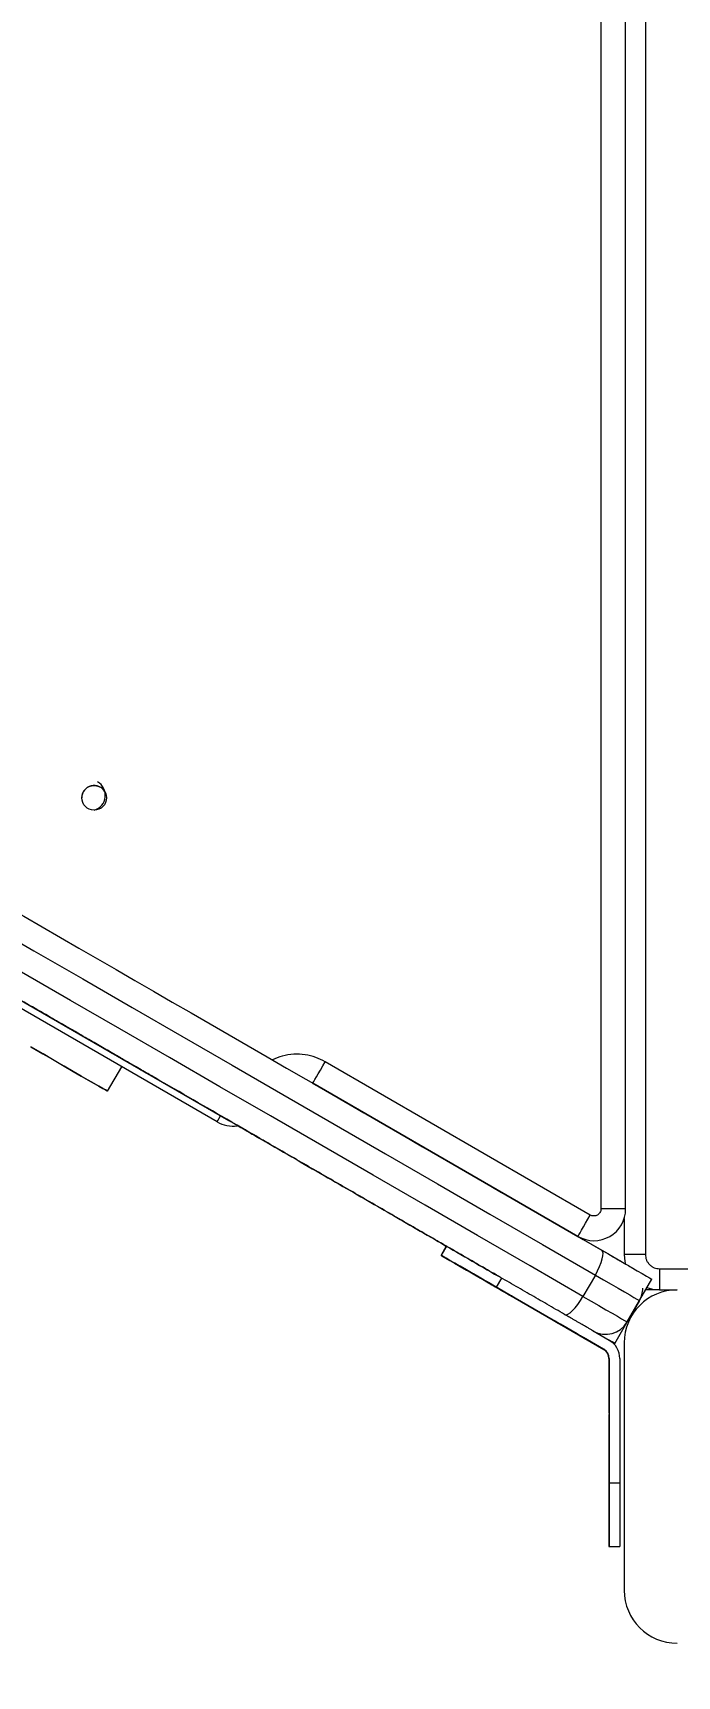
# Model space of a CAD drawing. Header units: millimetres. Extents: x -8083 to 6576, y -6691 to 5601.
# Drawn here: x -1300.4 to -1117.9, y -1719.2 to -1254.2 of the extents above; entities that cross this region are included whole.
import ezdxf

# ---------------------------------------------------------------- set-up
doc = ezdxf.new("R2010")
doc.units = ezdxf.units.MM
for name, color, linetype in [('DIKOM_ОБЪЕКТ', 7, 'Continuous'), ('DIKOM_РАЗМЕР_ЗОНА', 7, 'Continuous'), ('DIKOM_РАЗМЕР_ОБЪЕКТА', 7, 'Continuous')]:
    doc.layers.add(name, color=color, linetype=linetype)
doc.styles.add('style1', font='arial.ttf', dxfattribs={"width": 0.8})
doc.dimstyles.new('1-50', dxfattribs={"dimtxt": 300, "dimasz": 200, "dimexe": 100, "dimexo": 0, "dimgap": 100, "dimtad": 1, "dimtxsty": 'style1', "dimcen": 200, "dimclrd": 7, "dimclre": 7, "dimclrt": 7, "dimadec": 1, "dimazin": 2, "dimtfac": 1, "dimtmove": 0, "dimatfit": 2, "dimfxl": 0, "dimlwd": 25, "dimlwe": 18, "dimarcsym": 0})

# ---------------------------------------------------------------- blocks, each defined once
blk = doc.blocks.new('*D9')
at = {"layer": 'Defpoints', "color": 0, "transparency": 16777216}
for p in [(-396.43, 3600.54), (-7041.64, -3045.53), (-3854.35, -3045.53)]:
    blk.add_point(p, dxfattribs=at)
at = {"layer": 'DIKOM_РАЗМЕР_ОБЪЕКТА', "color": 7, "lineweight": 18, "transparency": 16777216}
for p, q in [((-396.43, 3600.54), (-7141.64, 3600.54)), ((-3854.35, -3045.53), (-7141.64, -3045.53))]:
    blk.add_line(p, q, dxfattribs=at)
at = {"layer": 'DIKOM_РАЗМЕР_ОБЪЕКТА', "color": 7, "lineweight": 25, "transparency": 16777216}
blk.add_line((-7041.64, 3400.54), (-7041.64, -2845.53), dxfattribs=at)
at = {"layer": 'DIKOM_РАЗМЕР_ОБЪЕКТА', "color": 7, "transparency": 16777216}
for points in [[(-7074.97, 3400.54), (-7008.3, 3400.54), (-7041.64, 3600.54)], [(-7074.97, -2845.53), (-7008.3, -2845.53), (-7041.64, -3045.53)]]:
    blk.add_solid(points, dxfattribs=at)
at = {"layer": 'DIKOM_РАЗМЕР_ОБЪЕКТА', "color": 7, "transparency": 16777216, "insert": (-7294.81, 463.59), "char_height": 300, "attachment_point": 5, "rotation": 90, "style": 'style1'}
blk.add_mtext('6650', dxfattribs=at)
blk = doc.blocks.new('*D10')
at = {"layer": 'Defpoints', "color": 0, "transparency": 16777216}
for p in [(-4711.62, -59.88), (5076.72, -1609.88), (5076.72, -5900.19)]:
    blk.add_point(p, dxfattribs=at)
at = {"layer": 'DIKOM_РАЗМЕР_ОБЪЕКТА', "color": 7, "lineweight": 18, "transparency": 16777216}
for p, q in [((-4711.62, -59.88), (-4711.62, -6000.19)), ((5076.72, -1609.88), (5076.72, -6000.19))]:
    blk.add_line(p, q, dxfattribs=at)
at = {"layer": 'DIKOM_РАЗМЕР_ОБЪЕКТА', "color": 7, "lineweight": 25, "transparency": 16777216}
blk.add_line((-4511.62, -5900.19), (4876.72, -5900.19), dxfattribs=at)
at = {"layer": 'DIKOM_РАЗМЕР_ОБЪЕКТА', "color": 7, "transparency": 16777216}
for points in [[(-4511.62, -5866.86), (-4511.62, -5933.52), (-4711.62, -5900.19)], [(4876.72, -5866.86), (4876.72, -5933.52), (5076.72, -5900.19)]]:
    blk.add_solid(points, dxfattribs=at)
at = {"layer": 'DIKOM_РАЗМЕР_ОБЪЕКТА', "color": 7, "transparency": 16777216, "insert": (410.05, -5647.02), "char_height": 300, "attachment_point": 5, "style": 'style1'}
blk.add_mtext('10000', dxfattribs=at)
blk = doc.blocks.new('*D11')
at = {"layer": 'Defpoints', "color": 0, "transparency": 16777216}
for p in [(6576.35, -1609.88), (-6319.96, -3354.06), (6576.35, -6591.4)]:
    blk.add_point(p, dxfattribs=at)
at = {"layer": 'DIKOM_РАЗМЕР_ЗОНА', "color": 7, "lineweight": 18, "transparency": 16777216}
for p, q in [((6576.35, -1609.88), (6576.35, -6691.4)), ((-6319.96, -3354.06), (-6319.96, -6691.4))]:
    blk.add_line(p, q, dxfattribs=at)
at = {"layer": 'DIKOM_РАЗМЕР_ЗОНА', "color": 7, "lineweight": 25, "transparency": 16777216}
blk.add_line((-6119.96, -6591.4), (6376.35, -6591.4), dxfattribs=at)
at = {"layer": 'DIKOM_РАЗМЕР_ЗОНА', "color": 7, "transparency": 16777216}
for points in [[(-6119.96, -6558.07), (-6119.96, -6624.73), (-6319.96, -6591.4)], [(6376.35, -6558.07), (6376.35, -6624.73), (6576.35, -6591.4)]]:
    blk.add_solid(points, dxfattribs=at)
at = {"layer": 'DIKOM_РАЗМЕР_ЗОНА', "color": 7, "transparency": 16777216, "insert": (182.55, -6338.13), "char_height": 300, "attachment_point": 5, "style": 'style1'}
blk.add_mtext('13000', dxfattribs=at)
blk = doc.blocks.new('*D12')
at = {"layer": 'Defpoints', "color": 0, "transparency": 16777216}
for p in [(-682.93, 5600.54), (-7632.54, -5169.06), (-3908.34, -5169.06)]:
    blk.add_point(p, dxfattribs=at)
at = {"layer": 'DIKOM_РАЗМЕР_ЗОНА', "color": 7, "lineweight": 18, "transparency": 16777216}
for p, q in [((-682.93, 5600.54), (-7732.54, 5600.54)), ((-3908.34, -5169.06), (-7732.54, -5169.06))]:
    blk.add_line(p, q, dxfattribs=at)
at = {"layer": 'DIKOM_РАЗМЕР_ЗОНА', "color": 7, "lineweight": 25, "transparency": 16777216}
blk.add_line((-7632.54, 5400.54), (-7632.54, -4969.06), dxfattribs=at)
at = {"layer": 'DIKOM_РАЗМЕР_ЗОНА', "color": 7, "transparency": 16777216}
for points in [[(-7665.87, 5400.54), (-7599.2, 5400.54), (-7632.54, 5600.54)], [(-7665.87, -4969.06), (-7599.2, -4969.06), (-7632.54, -5169.06)]]:
    blk.add_solid(points, dxfattribs=at)
at = {"layer": 'DIKOM_РАЗМЕР_ЗОНА', "color": 7, "transparency": 16777216, "insert": (-7885.71, 474.85), "char_height": 300, "attachment_point": 5, "rotation": 90, "style": 'style1'}
blk.add_mtext('10800', dxfattribs=at)

msp = doc.modelspace()

# ---------------------------------------------------------------- linework, layer by layer
at = {"layer": 'DIKOM_ОБЪЕКТ', "color": 7, "linetype": 'Continuous', "lineweight": 15}
for p, q in [((-1139.517, -884.734), (-1139.517, -1586.968)), ((-1132.517, -1586.968), (-1132.517, -898.373)), ((-1126.929, -919.882), (-1126.929, -1599.882)), ((-1383.434, -1481.939), (-1244.87, -1561.939)), ((-1248.199, -1562.327), (-1379.836, -1486.328)), ((-1279.203, -1553.669), (-1275.201, -1546.738)), ((-1142.518, -1588.7), (-1217.611, -1545.346)), ((-1264.788, -1550.439), (-1264.788, -1550.439)), ((-1221.111, -1551.408), (-1146.018, -1594.763)), ((-1221.111, -1551.408), (-1221.111, -1551.408)), ((-1146.018, -1594.763), (-1221.111, -1551.408)), ((-1132.517, -1586.968), (-1139.517, -1586.968)), ((-1132.929, -1589.66), (-1132.929, -1599.882)), ((-1183.297, -1597.494), (-1184.797, -1600.092)), ((-1183.297, -1597.494), (-1184.796, -1600.089)), ((-1183.276, -1597.506), (-1184.776, -1600.104)), ((-1183.276, -1597.506), (-1184.774, -1600.101)), ((-1183.249, -1597.521), (-1184.749, -1600.119)), ((-1183.249, -1597.521), (-1184.747, -1600.116)), ((-1183.235, -1597.523), (-1184.735, -1600.121)), ((-1184.796, -1600.089), (-1184.775, -1600.101)), ((-1184.774, -1600.101), (-1184.747, -1600.117)), ((-1126.929, -1599.882), (-1132.929, -1599.882)), ((-1132.929, -1602.318), (-1132.929, -1602.323)), ((-1122.93, -1603.882), (-1040.929, -1603.882)), ((-1122.93, -1603.882), (-1122.93, -1609.882)), ((-1167.647, -1606.523), (-1169.147, -1609.121)), ((-1141.098, -1605.685), (-1144.598, -1611.748)), ((-1128.495, -1612.704), (-1125.108, -1606.839)), ((-1169.209, -1609.092), (-1151.839, -1619.121)), ((-1151.932, -1619.067), (-1169.209, -1609.092)), ((-1169.209, -1609.092), (-1169.209, -1609.092)), ((-1169.187, -1609.103), (-1169.187, -1609.104)), ((-1169.187, -1609.104), (-1151.838, -1619.12)), ((-1151.932, -1619.066), (-1169.187, -1609.104)), ((-1169.159, -1609.116), (-1169.16, -1609.119)), ((-1169.16, -1609.119), (-1138.695, -1626.708)), ((-1151.932, -1619.066), (-1169.16, -1609.119)), ((-1169.159, -1609.116), (-1138.693, -1626.705)), ((-1169.159, -1609.116), (-1169.159, -1609.116)), ((-1169.147, -1609.121), (-1138.682, -1626.71)), ((-1138.682, -1626.71), (-1169.147, -1609.121)), ((-1169.147, -1609.122), (-1138.682, -1626.711)), ((-1138.682, -1626.711), (-1169.147, -1609.122)), ((-1169.147, -1609.122), (-1138.682, -1626.711)), ((-1138.682, -1626.712), (-1169.147, -1609.122)), ((-1169.147, -1609.122), (-1169.147, -1609.122)), ((-1169.147, -1609.122), (-1169.147, -1609.122)), ((-1132.104, -1618.961), (-1128.604, -1612.899)), ((-1128.604, -1612.9), (-1132.104, -1618.962)), ((-1128.604, -1612.899), (-1128.604, -1612.9)), ((-1127.666, -1609.4), (-1127.666, -1609.399)), ((-1122.93, -1609.882), (-1126.865, -1609.882)), ((-1122.93, -1609.882), (-1117.93, -1609.882)), ((-1152.349, -1618.826), (-1152.584, -1618.691)), ((-1152.584, -1618.691), (-1151.621, -1619.246)), ((-1152.343, -1618.829), (-1152.584, -1618.691)), ((-1152.327, -1618.838), (-1152.562, -1618.702)), ((-1152.562, -1618.702), (-1151.6, -1619.258)), ((-1152.322, -1618.841), (-1152.562, -1618.702)), ((-1152.3, -1618.853), (-1152.535, -1618.717)), ((-1152.535, -1618.717), (-1151.573, -1619.273)), ((-1152.295, -1618.856), (-1152.535, -1618.717)), ((-1151.6, -1619.257), (-1152.3, -1618.853)), ((-1146.28, -1622.328), (-1150.972, -1619.62)), ((-1150.972, -1619.62), (-1143.755, -1623.787)), ((-1145.505, -1622.777), (-1145.385, -1622.847)), ((-1145.485, -1622.788), (-1145.358, -1622.862)), ((-1141.732, -1621.485), (-1137.181, -1624.112)), ((-1135.608, -1625.025), (-1132.219, -1619.154)), ((-1132.104, -1618.962), (-1132.104, -1618.961)), ((-1144.717, -1623.231), (-1144.957, -1623.092)), ((-1143.755, -1623.787), (-1144.717, -1623.231)), ((-1144.476, -1623.372), (-1138.744, -1626.681)), ((-1138.744, -1626.681), (-1144.476, -1623.372)), ((-1144.476, -1623.372), (-1143.803, -1623.76)), ((-1138.695, -1626.708), (-1144.475, -1623.371)), ((-1144.475, -1623.371), (-1138.722, -1626.693)), ((-1138.722, -1626.693), (-1144.475, -1623.371)), ((-1144.475, -1623.371), (-1143.782, -1623.772)), ((-1143.803, -1623.76), (-1144.153, -1623.558)), ((-1143.782, -1623.772), (-1144.126, -1623.573)), ((-1138.744, -1626.681), (-1138.744, -1626.681)), ((-1138.722, -1626.693), (-1138.722, -1626.693)), ((-1138.695, -1626.708), (-1138.695, -1626.708)), ((-1138.682, -1626.71), (-1138.682, -1626.71)), ((-1138.682, -1626.711), (-1138.682, -1626.711)), ((-1138.682, -1626.711), (-1138.682, -1626.712)), ((-1135.668, -1624.992), (-1135.608, -1625.025)), ((-1132.929, -1624.882), (-1132.929, -1694.882)), ((-1137.243, -1629.279), (-1137.243, -1635.545)), ((-1137.242, -1629.276), (-1137.242, -1635.541)), ((-1137.222, -1629.291), (-1137.222, -1635.516)), ((-1137.221, -1629.288), (-1137.221, -1635.514)), ((-1137.195, -1629.306), (-1137.195, -1635.503)), ((-1137.193, -1629.303), (-1137.193, -1635.503)), ((-1137.181, -1629.308), (-1137.181, -1664.487)), ((-1134.182, -1629.308), (-1134.182, -1664.487)), ((-1137.243, -1635.614), (-1137.243, -1644.8)), ((-1137.242, -1635.618), (-1137.242, -1644.8)), ((-1137.222, -1635.644), (-1137.222, -1644.794)), ((-1137.221, -1635.645), (-1137.221, -1644.793)), ((-1137.195, -1635.657), (-1137.195, -1644.789)), ((-1137.243, -1645.176), (-1137.243, -1664.457)), ((-1137.242, -1645.177), (-1137.242, -1664.454)), ((-1137.222, -1645.183), (-1137.222, -1664.469)), ((-1137.221, -1645.183), (-1137.221, -1664.466)), ((-1137.195, -1645.187), (-1137.195, -1664.484)), ((-1137.193, -1645.187), (-1137.193, -1664.481)), ((-1137.243, -1664.457), (-1137.243, -1682.457)), ((-1137.222, -1664.457), (-1137.243, -1664.457)), ((-1137.242, -1664.454), (-1137.242, -1682.454)), ((-1137.222, -1664.454), (-1137.242, -1664.454)), ((-1137.222, -1664.469), (-1137.222, -1682.469)), ((-1137.195, -1664.469), (-1137.222, -1664.469)), ((-1137.221, -1664.466), (-1137.221, -1682.466)), ((-1137.195, -1664.466), (-1137.221, -1664.466)), ((-1137.195, -1664.484), (-1137.195, -1682.484)), ((-1137.181, -1664.484), (-1137.195, -1664.484)), ((-1137.193, -1664.481), (-1137.193, -1682.481)), ((-1137.181, -1664.481), (-1137.193, -1664.481)), ((-1137.181, -1664.487), (-1134.182, -1664.487)), ((-1137.181, -1664.487), (-1137.181, -1682.487)), ((-1134.182, -1664.487), (-1134.182, -1682.487)), ((-1137.243, -1682.457), (-1137.221, -1682.457)), ((-1137.222, -1682.469), (-1137.181, -1682.469)), ((-1137.195, -1682.484), (-1137.181, -1682.484)), ((-1137.181, -1682.487), (-1134.182, -1682.487)), ((-1137.181, -1682.487), (-1134.182, -1682.487)), ((-1137.181, -1682.487), (-1137.181, -1682.488)), ((-1137.181, -1682.488), (-1134.182, -1682.488)), ((-1134.182, -1682.487), (-1134.182, -1682.488))]:
    msp.add_line(p, q, dxfattribs=at)
at = {"layer": 'DIKOM_ОБЪЕКТ', "color": 7, "linetype": 'Continuous', "lineweight": 15, "flags": 128}
for points in [[(-1313.735, -1506.013), (-1300.052, -1513.913), (-1286.224, -1521.897), (-1272.255, -1529.962), (-1258.15, -1538.105), (-1243.916, -1546.323), (-1229.557, -1554.614), (-1215.079, -1562.972), (-1200.487, -1571.397), (-1185.788, -1579.884), (-1170.986, -1588.429), (-1156.088, -1597.031), (-1141.098, -1605.685)], [(-1144.598, -1611.748), (-1159.588, -1603.093), (-1174.486, -1594.492), (-1189.288, -1585.946), (-1203.987, -1577.459), (-1218.579, -1569.035), (-1233.057, -1560.676), (-1247.416, -1552.386), (-1261.65, -1544.167), (-1275.755, -1536.024), (-1289.724, -1527.959), (-1303.552, -1519.975)], [(-1300.923, -1541.129), (-1297.497, -1543.107), (-1294.355, -1544.921), (-1291.5, -1546.569), (-1288.936, -1548.049), (-1286.667, -1549.36), (-1284.694, -1550.499), (-1283.021, -1551.465), (-1281.649, -1552.257), (-1280.58, -1552.874), (-1279.815, -1553.315), (-1279.356, -1553.581), (-1279.203, -1553.669), (-1279.355, -1553.581), (-1279.813, -1553.317), (-1280.576, -1552.876), (-1281.644, -1552.26), (-1283.015, -1551.468), (-1284.687, -1550.503), (-1286.658, -1549.365), (-1288.926, -1548.055), (-1291.489, -1546.576), (-1294.342, -1544.928), (-1297.483, -1543.115), (-1300.908, -1541.137)], [(-1221.111, -1551.408), (-1221.044, -1551.291), (-1220.844, -1550.946), (-1220.521, -1550.386), (-1220.086, -1549.632), (-1219.556, -1548.714), (-1218.95, -1547.666), (-1218.294, -1546.528), (-1217.611, -1545.346)], [(-1221.048, -1551.449), (-1217.807, -1553.319), (-1212.277, -1556.512), (-1206.943, -1559.592), (-1201.817, -1562.552), (-1196.908, -1565.385), (-1192.228, -1568.088), (-1187.786, -1570.652)], [(-1248.199, -1562.327), (-1248.132, -1562.21), (-1247.933, -1561.865), (-1247.609, -1561.305), (-1247.199, -1560.595)], [(-1187.786, -1570.652), (-1183.887, -1572.903), (-1179.786, -1575.271), (-1175.492, -1577.75), (-1171.014, -1580.336), (-1166.358, -1583.024), (-1161.534, -1585.808), (-1156.553, -1588.685), (-1151.423, -1591.646)], [(-1146.018, -1594.763), (-1145.95, -1594.646), (-1145.751, -1594.301), (-1145.428, -1593.741), (-1144.993, -1592.987), (-1144.462, -1592.068), (-1143.857, -1591.02), (-1143.201, -1589.883), (-1142.518, -1588.7)], [(-1151.423, -1591.646), (-1149.251, -1592.9), (-1146.944, -1594.232), (-1144.547, -1595.616), (-1142.108, -1597.024), (-1139.676, -1598.429), (-1137.298, -1599.801), (-1135.022, -1601.115), (-1132.893, -1602.344), (-1130.954, -1603.464), (-1129.244, -1604.452), (-1127.795, -1605.288), (-1126.637, -1605.956), (-1125.794, -1606.443), (-1125.281, -1606.74), (-1125.108, -1606.839)], [(-1141.098, -1605.685), (-1140.448, -1604.484), (-1139.887, -1603.291), (-1139.438, -1602.153), (-1139.118, -1601.113), (-1138.939, -1600.211), (-1138.907, -1599.483), (-1139.025, -1598.955), (-1139.287, -1598.648)], [(-1169.209, -1609.092), (-1171.427, -1607.811), (-1173.6, -1606.556), (-1175.685, -1605.353), (-1177.636, -1604.226), (-1179.417, -1603.198), (-1180.99, -1602.29), (-1182.323, -1601.521), (-1183.388, -1600.905), (-1184.166, -1600.457), (-1184.639, -1600.184), (-1184.797, -1600.092), (-1184.639, -1600.184), (-1184.166, -1600.457), (-1183.388, -1600.905), (-1182.323, -1601.521), (-1180.99, -1602.29), (-1179.417, -1603.198), (-1177.636, -1604.226), (-1175.685, -1605.353), (-1173.6, -1606.556), (-1171.427, -1607.811), (-1169.209, -1609.092)], [(-1169.187, -1609.104), (-1171.406, -1607.823), (-1173.579, -1606.568), (-1175.663, -1605.365), (-1177.615, -1604.238), (-1179.396, -1603.21), (-1180.968, -1602.302), (-1182.301, -1601.532), (-1183.367, -1600.917), (-1184.145, -1600.468), (-1184.617, -1600.195), (-1184.776, -1600.104), (-1184.617, -1600.195), (-1184.145, -1600.468), (-1183.367, -1600.917), (-1182.301, -1601.532), (-1180.968, -1602.302), (-1179.396, -1603.21), (-1177.615, -1604.238), (-1175.663, -1605.365), (-1173.579, -1606.568), (-1171.406, -1607.823), (-1169.187, -1609.104)], [(-1169.16, -1609.119), (-1171.379, -1607.838), (-1173.552, -1606.583), (-1175.636, -1605.38), (-1177.588, -1604.253), (-1179.369, -1603.225), (-1180.941, -1602.317), (-1182.274, -1601.547), (-1183.34, -1600.932), (-1184.117, -1600.483), (-1184.59, -1600.21), (-1184.749, -1600.119), (-1184.59, -1600.21), (-1184.117, -1600.483), (-1183.34, -1600.932), (-1182.274, -1601.547), (-1180.941, -1602.317), (-1179.369, -1603.225), (-1177.588, -1604.253), (-1175.636, -1605.38), (-1173.552, -1606.583), (-1171.379, -1607.838), (-1169.16, -1609.119)], [(-1184.747, -1600.116), (-1184.589, -1600.208), (-1184.116, -1600.481), (-1183.338, -1600.929), (-1182.273, -1601.545), (-1180.94, -1602.314), (-1179.367, -1603.222), (-1177.586, -1604.25), (-1175.635, -1605.377), (-1173.55, -1606.58), (-1171.377, -1607.835), (-1169.159, -1609.116)], [(-1169.147, -1609.121), (-1171.365, -1607.841), (-1173.538, -1606.586), (-1175.623, -1605.383), (-1177.574, -1604.256), (-1179.355, -1603.228), (-1180.928, -1602.32), (-1182.261, -1601.55), (-1183.326, -1600.935), (-1184.104, -1600.486), (-1184.577, -1600.213), (-1184.735, -1600.121), (-1184.577, -1600.213), (-1184.104, -1600.486), (-1183.326, -1600.935), (-1182.261, -1601.55), (-1180.928, -1602.32), (-1179.355, -1603.228), (-1177.574, -1604.256), (-1175.623, -1605.383), (-1173.538, -1606.586), (-1171.365, -1607.841), (-1169.147, -1609.121)], [(-1169.147, -1609.122), (-1171.365, -1607.841), (-1173.538, -1606.586), (-1175.623, -1605.383), (-1177.574, -1604.256), (-1179.355, -1603.228), (-1180.928, -1602.32), (-1182.261, -1601.551), (-1183.326, -1600.935), (-1184.104, -1600.486), (-1184.577, -1600.214), (-1184.735, -1600.122), (-1184.577, -1600.214), (-1184.104, -1600.486), (-1183.326, -1600.935), (-1182.261, -1601.551), (-1180.928, -1602.32), (-1179.355, -1603.228), (-1177.574, -1604.256), (-1175.623, -1605.383), (-1173.538, -1606.586), (-1171.365, -1607.841), (-1169.147, -1609.122)], [(-1169.147, -1609.122), (-1171.365, -1607.842), (-1173.538, -1606.587), (-1175.623, -1605.384), (-1177.574, -1604.257), (-1179.355, -1603.229), (-1180.928, -1602.321), (-1182.261, -1601.551), (-1183.326, -1600.936), (-1184.104, -1600.487), (-1184.577, -1600.214), (-1184.735, -1600.122), (-1184.577, -1600.214), (-1184.104, -1600.487), (-1183.326, -1600.936), (-1182.261, -1601.551), (-1180.928, -1602.321), (-1179.355, -1603.229), (-1177.574, -1604.257), (-1175.623, -1605.384), (-1173.538, -1606.587), (-1171.365, -1607.842), (-1169.147, -1609.122)], [(-1132.929, -1599.882), (-1132.737, -1601.833), (-1132.54, -1602.647)], [(-1168.343, -1609.592), (-1167.269, -1610.212), (-1166.283, -1610.781), (-1165.463, -1611.255), (-1164.877, -1611.593), (-1164.571, -1611.77), (-1164.571, -1611.77), (-1164.877, -1611.593), (-1165.463, -1611.255), (-1166.283, -1610.781), (-1167.269, -1610.212), (-1168.343, -1609.592), (-1169.416, -1608.972), (-1170.403, -1608.403), (-1171.222, -1607.929), (-1171.809, -1607.591), (-1172.115, -1607.414), (-1172.115, -1607.414), (-1171.809, -1607.591), (-1171.222, -1607.929), (-1170.403, -1608.403), (-1169.416, -1608.972), (-1168.343, -1609.592)], [(-1168.321, -1609.604), (-1167.248, -1610.224), (-1166.261, -1610.793), (-1165.442, -1611.266), (-1164.855, -1611.605), (-1164.55, -1611.781), (-1164.55, -1611.781), (-1164.855, -1611.605), (-1165.442, -1611.266), (-1166.261, -1610.793), (-1167.248, -1610.224), (-1168.321, -1609.604), (-1169.395, -1608.984), (-1170.382, -1608.414), (-1171.201, -1607.941), (-1171.787, -1607.603), (-1172.093, -1607.426), (-1172.093, -1607.426), (-1171.787, -1607.603), (-1171.201, -1607.941), (-1170.382, -1608.414), (-1169.395, -1608.984), (-1168.321, -1609.604)], [(-1164.47, -1611.821), (-1164.624, -1611.732), (-1165.075, -1611.472), (-1165.785, -1611.062), (-1166.698, -1610.535), (-1167.739, -1609.935), (-1168.823, -1609.308), (-1169.864, -1608.708), (-1170.776, -1608.181), (-1171.487, -1607.771), (-1171.937, -1607.511), (-1172.091, -1607.421), (-1171.937, -1607.511), (-1171.487, -1607.771), (-1170.776, -1608.181), (-1169.864, -1608.708), (-1168.823, -1609.308), (-1167.739, -1609.935), (-1166.698, -1610.535), (-1165.785, -1611.062), (-1165.075, -1611.472), (-1164.624, -1611.732), (-1164.47, -1611.821)], [(-1164.47, -1611.822), (-1164.624, -1611.733), (-1165.075, -1611.473), (-1165.785, -1611.063), (-1166.698, -1610.536), (-1167.739, -1609.935), (-1168.823, -1609.309), (-1169.864, -1608.708), (-1170.776, -1608.181), (-1171.487, -1607.771), (-1171.937, -1607.511), (-1172.091, -1607.422), (-1171.937, -1607.511), (-1171.487, -1607.771), (-1170.776, -1608.181), (-1169.864, -1608.708), (-1168.823, -1609.309), (-1167.739, -1609.935), (-1166.698, -1610.536), (-1165.785, -1611.063), (-1165.075, -1611.473), (-1164.624, -1611.733), (-1164.47, -1611.822)], [(-1164.47, -1611.822), (-1164.624, -1611.733), (-1165.075, -1611.473), (-1165.785, -1611.063), (-1166.698, -1610.536), (-1167.739, -1609.936), (-1168.823, -1609.309), (-1169.864, -1608.709), (-1170.776, -1608.182), (-1171.487, -1607.772), (-1171.937, -1607.512), (-1172.091, -1607.422), (-1171.937, -1607.512), (-1171.487, -1607.772), (-1170.776, -1608.182), (-1169.864, -1608.709), (-1168.823, -1609.309), (-1167.739, -1609.936), (-1166.698, -1610.536), (-1165.785, -1611.063), (-1165.075, -1611.473), (-1164.624, -1611.733), (-1164.47, -1611.822)], [(-1168.294, -1609.619), (-1167.221, -1610.239), (-1166.234, -1610.808), (-1165.414, -1611.281), (-1164.828, -1611.62), (-1164.522, -1611.796), (-1164.522, -1611.796), (-1164.828, -1611.62), (-1165.414, -1611.281), (-1166.234, -1610.808), (-1167.221, -1610.239), (-1168.294, -1609.619), (-1169.368, -1608.999), (-1170.355, -1608.429), (-1171.174, -1607.956), (-1171.76, -1607.618), (-1172.066, -1607.441), (-1172.066, -1607.441), (-1171.76, -1607.618), (-1171.174, -1607.956), (-1170.355, -1608.429), (-1169.368, -1608.999), (-1168.294, -1609.619)], [(-1141.098, -1605.685), (-1138.774, -1607.027), (-1136.596, -1608.284), (-1134.61, -1609.431), (-1132.855, -1610.445), (-1131.367, -1611.304), (-1130.177, -1611.991), (-1129.309, -1612.492), (-1128.781, -1612.797), (-1128.604, -1612.899)], [(-1149.787, -1616.834), (-1149.39, -1616.908), (-1148.874, -1616.746), (-1148.259, -1616.355), (-1147.567, -1615.748), (-1146.827, -1614.951), (-1146.066, -1613.993), (-1145.313, -1612.911), (-1144.598, -1611.748)], [(-1144.598, -1611.748), (-1142.274, -1613.089), (-1140.096, -1614.346), (-1138.11, -1615.493), (-1136.355, -1616.507), (-1134.867, -1617.366), (-1133.677, -1618.053), (-1132.809, -1618.554), (-1132.281, -1618.859), (-1132.104, -1618.961)], [(-1126.487, -1609.227), (-1124.88, -1609.689), (-1122.93, -1609.882)], [(-1138.369, -1626.931), (-1138.101, -1627.17), (-1137.969, -1627.311)], [(-1135.668, -1624.992), (-1135.845, -1624.89), (-1136.371, -1624.587), (-1137.067, -1624.185)], [(-1137.031, -1624.204), (-1136.294, -1624.63), (-1135.78, -1624.926), (-1135.608, -1625.025)]]:
    msp.add_lwpolyline(points, dxfattribs=at)
at = {"layer": 'DIKOM_ОБЪЕКТ', "color": 7, "linetype": 'Continuous', "lineweight": 15}
msp.add_circle((-1283.018, -1470.633), 3.5, dxfattribs=at)
for centre, radius, start, end in [((-1283.018, -1470.633), 3.5, 29.09643, 180), ((-1284.247, -1469.923), 4.4, 286.92961, 59.99169), ((-1243.699, -1554.532), 9, 240.00037, 277.67841), ((-1243.699, -1554.533), 9, 240.00037, 277.67863), ((-1141.518, -1586.968), 9, 240.00037, 0), ((-1141.518, -1586.968), 9, 240.00037, 0), ((-1117.93, -1624.882), 15, 90, 180), ((-1134.666, -1609.399), 7, 330, 0), ((-1134.666, -1609.4), 7, 330, 0), ((-1138.166, -1615.461), 7, 240, 330), ((-1138.166, -1615.462), 7, 240, 330), ((-1140.244, -1629.279), 3, 0, 60), ((-1140.244, -1629.279), 3, 0, 60), ((-1140.195, -1629.306), 3, 0, 60), ((-1140.195, -1629.306), 3, 41.30942, 60), ((-1140.194, -1629.303), 3, 0, 60), ((-1140.182, -1629.309), 3, 0, 60), ((-1140.182, -1629.309), 3, 0, 60), ((-1140.182, -1629.309), 3, 0, 60), ((-1140.182, -1629.309), 3, 0, 60), ((-1140.182, -1629.31), 3, 0, 60), ((-1140.182, -1629.31), 3, 0, 60), ((-1140.222, -1629.291), 3, 0, 55.06529), ((-1140.242, -1629.276), 3, 0, 53.40993), ((-1140.182, -1629.309), 6, 0, 60), ((-1140.221, -1629.288), 3, 0, 36.04075), ((-1117.93, -1694.882), 15, 180, 270)]:
    msp.add_arc(centre, radius, start, end, dxfattribs=at)
msp.add_open_spline([(-1465.334, -1410.405), (-1372.723, -1463.874), (-1261.018, -1528.366), (-1139.287, -1598.648)], degree=3, dxfattribs=at)
for points, knots in [([(-1149.787, -1616.834), (-1150.624, -1616.352), (-1152.296, -1615.386), (-1154.802, -1613.939), (-1157.306, -1612.494), (-1159.807, -1611.05), (-1162.305, -1609.607), (-1164.801, -1608.166), (-1167.294, -1606.727), (-1169.784, -1605.289), (-1172.272, -1603.853), (-1174.758, -1602.418), (-1177.24, -1600.984), (-1179.721, -1599.552), (-1182.198, -1598.122), (-1184.673, -1596.693), (-1187.146, -1595.266), (-1189.615, -1593.84), (-1192.083, -1592.415), (-1197.441, -1589.321), (-1205.667, -1584.572), (-1216.716, -1578.193), (-1227.703, -1571.85), (-1242.291, -1563.427), (-1260.377, -1552.985), (-1281.817, -1540.607), (-1302.961, -1528.4), (-1323.788, -1516.375), (-1344.27, -1504.549), (-1364.377, -1492.941), (-1384.092, -1481.558), (-1400.17, -1472.276), (-1412.813, -1464.976), (-1422.173, -1459.572), (-1431.428, -1454.229), (-1438.873, -1449.93), (-1444.568, -1446.642), (-1448.555, -1444.34), (-1452.52, -1442.051), (-1456.462, -1439.775), (-1460.382, -1437.512), (-1464.279, -1435.262), (-1468.154, -1433.025), (-1472.008, -1430.8), (-1474.559, -1429.327), (-1475.834, -1428.591)], [0, 0, 0, 0, 0.0069043, 0.0138081, 0.0207114, 0.0276142, 0.0345167, 0.0414189, 0.0483209, 0.0552227, 0.0621245, 0.0690263, 0.0759282, 0.0828302, 0.0897325, 0.096635, 0.1035379, 0.1104413, 0.1173452, 0.1242496, 0.1554754, 0.1866948, 0.2179146, 0.2491413, 0.311801, 0.374462, 0.4372304, 0.5000001, 0.5627685, 0.6255381, 0.6881979, 0.7508589, 0.7820847, 0.8133041, 0.8445238, 0.8757505, 0.8895586, 0.9033647, 0.9171694, 0.9309732, 0.9447767, 0.9585806, 0.9723854, 0.9861917, 1, 1, 1, 1]), ([(-1363.515, -1493.439), (-1363.515, -1493.439), (-1363.513, -1493.44), (-1363.5, -1493.447), (-1363.479, -1493.46), (-1363.45, -1493.477), (-1363.412, -1493.498), (-1363.365, -1493.525), (-1363.311, -1493.557), (-1363.248, -1493.593), (-1363.176, -1493.634), (-1363.096, -1493.68), (-1363.008, -1493.731), (-1362.911, -1493.787), (-1362.806, -1493.848), (-1362.59, -1493.973), (-1362.218, -1494.188), (-1361.613, -1494.537), (-1360.895, -1494.951), (-1359.769, -1495.601), (-1358.059, -1496.589), (-1355.951, -1497.806), (-1354.043, -1498.908), (-1351.971, -1500.104), (-1349.119, -1501.75), (-1345.328, -1503.939), (-1341.237, -1506.301), (-1336.898, -1508.806), (-1332.414, -1511.395), (-1327.814, -1514.051), (-1323.236, -1516.694), (-1318.668, -1519.331), (-1314.152, -1521.938), (-1309.636, -1524.546), (-1305.068, -1527.183), (-1300.49, -1529.826), (-1295.89, -1532.482), (-1291.406, -1535.071), (-1287.067, -1537.576), (-1282.976, -1539.938), (-1279.184, -1542.127), (-1276.333, -1543.773), (-1274.261, -1544.969), (-1272.353, -1546.071), (-1270.245, -1547.288), (-1268.535, -1548.276), (-1267.409, -1548.926), (-1266.691, -1549.34), (-1266.086, -1549.689), (-1265.669, -1549.93), (-1265.389, -1550.092), (-1265.203, -1550.199), (-1265.052, -1550.286), (-1264.934, -1550.354), (-1264.851, -1550.403), (-1264.798, -1550.433), (-1264.792, -1550.437), (-1264.788, -1550.439)], [0, 0, 0, 0, 0.0041707, 0.0083371, 0.0125, 0.0166601, 0.0208181, 0.0249747, 0.0291306, 0.0332865, 0.0374432, 0.0416013, 0.0457616, 0.0499248, 0.0540916, 0.0582626, 0.0737192, 0.08914, 0.1045616, 0.1200204, 0.1521753, 0.1843331, 0.2007135, 0.2170968, 0.2500248, 0.2829527, 0.3157056, 0.3478605, 0.3800184, 0.4108866, 0.4417579, 0.4708778, 0.5000006, 0.5291205, 0.5582434, 0.5891116, 0.6199829, 0.6521378, 0.6842957, 0.7170485, 0.7499764, 0.7829044, 0.7992848, 0.8156681, 0.847823, 0.8799809, 0.8954374, 0.9108583, 0.9262798, 0.9417386, 0.9500755, 0.9583984, 0.9667127, 0.9750244, 0.983339, 0.9916623, 1, 1, 1, 1]), ([(-1264.788, -1550.439), (-1264.828, -1550.416), (-1264.907, -1550.371), (-1265.563, -1549.992), (-1266.634, -1549.374), (-1268.205, -1548.467), (-1270.245, -1547.289), (-1272.78, -1545.825), (-1275.766, -1544.101), (-1279.184, -1542.128), (-1282.976, -1539.939), (-1287.067, -1537.576), (-1291.406, -1535.072), (-1296.373, -1532.204), (-1301.961, -1528.978), (-1307.97, -1525.509), (-1311.944, -1523.214), (-1313.849, -1522.114)], [0, 0, 0, 0, 0.0584787, 0.116962, 0.1789515, 0.2409467, 0.3055207, 0.3700988, 0.4358734, 0.5019971, 0.5681254, 0.6338973, 0.698473, 0.7630519, 0.8456527, 0.9259965, 1, 1, 1, 1]), ([(-1217.611, -1545.346), (-1218.482, -1544.903), (-1220.276, -1543.991), (-1223.305, -1543.268), (-1226.521, -1543.124), (-1229.692, -1543.588), (-1231.62, -1544.417), (-1232.536, -1544.811)], [0, 0, 0, 0, 0.1883148, 0.3878836, 0.5957787, 0.8080885, 1, 1, 1, 1]), ([(-1244.87, -1561.939), (-1244.772, -1561.996), (-1244.575, -1562.109), (-1244.281, -1562.279), (-1243.988, -1562.449), (-1243.695, -1562.618), (-1243.403, -1562.786), (-1243.112, -1562.955), (-1242.559, -1563.273), (-1241.754, -1563.738), (-1240.705, -1564.344), (-1239.682, -1564.935), (-1238.358, -1565.699), (-1236.852, -1566.568), (-1235.63, -1567.274), (-1234.856, -1567.721), (-1234.391, -1567.99), (-1234.033, -1568.196), (-1233.826, -1568.315), (-1233.713, -1568.381), (-1233.655, -1568.414), (-1233.618, -1568.436), (-1233.614, -1568.438), (-1233.612, -1568.439)], [0, 0, 0, 0, 0.0166777, 0.033328, 0.0499623, 0.0665919, 0.0832282, 0.0998828, 0.1165669, 0.1783169, 0.2400927, 0.3044169, 0.3687669, 0.5000034, 0.6312398, 0.695564, 0.7599141, 0.8216641, 0.8834398, 0.9126056, 0.9417134, 0.9708245, 1, 1, 1, 1]), ([(-1233.612, -1568.439), (-1233.648, -1568.418), (-1233.723, -1568.375), (-1234.349, -1568.013), (-1235.388, -1567.414), (-1236.852, -1566.568), (-1238.654, -1565.528), (-1240.568, -1564.423), (-1241.907, -1563.65), (-1242.51, -1563.302)], [0, 0, 0, 0, 0.1346801, 0.2774272, 0.4261148, 0.5779597, 0.7297978, 0.8784832, 1, 1, 1, 1]), ([(-1242.51, -1563.302), (-1240.178, -1564.649), (-1234.391, -1567.99), (-1225.782, -1572.96), (-1216.728, -1578.187), (-1208.376, -1583.009), (-1203.406, -1585.879), (-1200.936, -1587.305)], [0, 0, 0, 0, 0.1467688, 0.3642616, 0.5784915, 0.7904663, 1, 1, 1, 1]), ([(-1200.936, -1587.305), (-1198.534, -1588.692), (-1193.721, -1591.471), (-1185.667, -1596.12), (-1177.318, -1600.941), (-1171.384, -1604.367), (-1168.534, -1606.012)], [0, 0, 0, 0, 0.2537621, 0.5084849, 0.7639789, 1, 1, 1, 1]), ([(-1139.517, -1586.968), (-1139.53, -1587.14), (-1139.556, -1587.489), (-1139.767, -1587.98), (-1140.089, -1588.401), (-1140.506, -1588.72), (-1140.991, -1588.922), (-1141.517, -1588.991), (-1142.048, -1588.927), (-1142.363, -1588.775), (-1142.518, -1588.7)], [0, 0, 0, 0, 0.1228195, 0.2499865, 0.3771337, 0.4999566, 0.6228767, 0.750031, 0.8771852, 1, 1, 1, 1]), ([(-1139.287, -1598.648), (-1136.945, -1600), (-1134.887, -1601.188), (-1131.958, -1602.879), (-1131.166, -1603.337), (-1131.166, -1603.337)], [0, 0, 0, 0, 0.5, 0.5, 1, 1, 1, 1]), ([(-1126.929, -1599.882), (-1126.876, -1600.385), (-1126.794, -1601.159), (-1126.295, -1602.09), (-1125.779, -1602.731), (-1125.138, -1603.247), (-1124.207, -1603.746), (-1123.433, -1603.828), (-1122.93, -1603.882)], [0, 0, 0, 0, 0.2394587, 0.3683496, 0.4999675, 0.6316523, 0.7605226, 1, 1, 1, 1]), ([(-1141.666, -1621.523), (-1141.667, -1621.523), (-1141.668, -1621.522), (-1141.68, -1621.515), (-1141.698, -1621.505), (-1141.724, -1621.49), (-1141.757, -1621.471), (-1141.826, -1621.431), (-1141.96, -1621.353), (-1142.206, -1621.212), (-1142.524, -1621.028), (-1143.049, -1620.725), (-1143.881, -1620.245), (-1144.921, -1619.644), (-1145.854, -1619.105), (-1146.592, -1618.679), (-1147.363, -1618.234), (-1148.068, -1617.827), (-1148.696, -1617.465), (-1149.236, -1617.153), (-1149.603, -1616.941), (-1149.787, -1616.834)], [0, 0, 0, 0, 0.0199079, 0.0397913, 0.0596633, 0.079537, 0.0994254, 0.1193416, 0.1813646, 0.2434181, 0.3071358, 0.3708849, 0.5000048, 0.6291248, 0.6928425, 0.7565916, 0.8186145, 0.8806681, 0.9204562, 0.9601986, 1, 1, 1, 1]), ([(-1152.704, -1618.621), (-1152.682, -1618.634), (-1152.642, -1618.657), (-1152.42, -1618.785), (-1152.322, -1618.842)], [0, 0, 0, 0, 0.5590252, 1, 1, 1, 1]), ([(-1152.682, -1618.633), (-1152.661, -1618.645), (-1152.624, -1618.666), (-1152.411, -1618.789), (-1152.322, -1618.841)], [0, 0, 0, 0, 0.5799636, 1, 1, 1, 1]), ([(-1151.6, -1619.257), (-1151.71, -1619.193), (-1152.068, -1618.987), (-1152.485, -1618.746), (-1152.643, -1618.655), (-1152.653, -1618.649), (-1152.655, -1618.648)], [0, 0, 0, 0, 0.1865657, 0.6038297, 0.9245388, 1, 1, 1, 1]), ([(-1152.655, -1618.648), (-1152.634, -1618.66), (-1152.597, -1618.681), (-1152.384, -1618.804), (-1152.295, -1618.856)], [0, 0, 0, 0, 0.5799732, 1, 1, 1, 1]), ([(-1152.343, -1618.829), (-1152.337, -1618.833), (-1152.328, -1618.838), (-1152.261, -1618.877), (-1152.156, -1618.938), (-1151.992, -1619.032), (-1151.798, -1619.144), (-1151.665, -1619.221), (-1151.601, -1619.258)], [0, 0, 0, 0, 0.355195, 0.4865072, 0.6200429, 0.7361828, 0.8729359, 1, 1, 1, 1]), ([(-1152.322, -1618.841), (-1152.316, -1618.845), (-1152.307, -1618.85), (-1152.239, -1618.889), (-1152.134, -1618.95), (-1151.971, -1619.044), (-1151.775, -1619.157), (-1151.64, -1619.235), (-1151.573, -1619.273)], [0, 0, 0, 0, 0.3538644, 0.4846767, 0.6177175, 0.733419, 0.869656, 1, 1, 1, 1]), ([(-1150.972, -1619.62), (-1151.21, -1619.482), (-1151.523, -1619.301), (-1151.894, -1619.087), (-1152.052, -1618.996), (-1152.166, -1618.931), (-1152.295, -1618.856), (-1152.295, -1618.856), (-1152.295, -1618.856)], [0, 0, 0, 0, 0.3420334, 0.4488387, 0.5228865, 0.5966452, 0.6841705, 1, 1, 1, 1]), ([(-1152.295, -1618.856), (-1152.288, -1618.86), (-1152.279, -1618.865), (-1152.212, -1618.904), (-1152.107, -1618.965), (-1151.944, -1619.059), (-1151.555, -1619.283), (-1151.229, -1619.472), (-1150.972, -1619.62)], [0, 0, 0, 0, 0.2570765, 0.3521049, 0.4487419, 0.5328002, 0.6317693, 1, 1, 1, 1]), ([(-1151.573, -1619.273), (-1151.374, -1619.388), (-1150.976, -1619.617), (-1150.277, -1620.021), (-1149.783, -1620.306), (-1149.496, -1620.472)], [0, 0, 0, 0, 0.295045, 0.5900083, 1, 1, 1, 1]), ([(-1146.598, -1622.145), (-1146.889, -1621.977), (-1147.671, -1621.525), (-1149.079, -1620.713), (-1150.322, -1619.995), (-1151.119, -1619.535), (-1151.369, -1619.391)], [0, 0, 0, 0, 0.1496456, 0.4019864, 0.8127366, 1, 1, 1, 1]), ([(-1149.496, -1620.472), (-1149.281, -1620.596), (-1148.841, -1620.85), (-1148.124, -1621.264), (-1147.589, -1621.573), (-1147.32, -1621.728)], [0, 0, 0, 0, 0.32351, 0.6595366, 1, 1, 1, 1]), ([(-1147.347, -1621.713), (-1147.215, -1621.79), (-1146.983, -1621.923), (-1146.736, -1622.066), (-1146.63, -1622.127)], [0, 0, 0, 0, 0.5724728, 1, 1, 1, 1]), ([(-1147.32, -1621.728), (-1147.187, -1621.805), (-1146.915, -1621.962), (-1146.475, -1622.216), (-1146.169, -1622.393), (-1146.013, -1622.482)], [0, 0, 0, 0, 0.3205188, 0.6558393, 1, 1, 1, 1]), ([(-1145.144, -1622.985), (-1145.286, -1622.902), (-1145.546, -1622.752), (-1145.926, -1622.533), (-1146.162, -1622.397), (-1146.28, -1622.328)], [0, 0, 0, 0, 0.3779935, 0.6890257, 1, 1, 1, 1]), ([(-1143.755, -1623.787), (-1143.779, -1623.773), (-1143.824, -1623.746), (-1144.226, -1623.515), (-1144.845, -1623.157), (-1145.534, -1622.759), (-1146.006, -1622.487), (-1146.16, -1622.398)], [0, 0, 0, 0, 0.2305686, 0.4263812, 0.6218833, 0.8764264, 1, 1, 1, 1]), ([(-1146.16, -1622.398), (-1145.889, -1622.555), (-1145.417, -1622.827), (-1144.949, -1623.097), (-1144.74, -1623.218), (-1144.723, -1623.227), (-1144.717, -1623.231)], [0, 0, 0, 0, 0.3431943, 0.5958647, 0.8485387, 1, 1, 1, 1]), ([(-1146.013, -1622.482), (-1145.723, -1622.65), (-1145.14, -1622.987), (-1144.455, -1623.382), (-1143.966, -1623.665), (-1143.773, -1623.776), (-1143.759, -1623.784), (-1143.755, -1623.787)], [0, 0, 0, 0, 0.2334742, 0.4684133, 0.6706204, 0.8958011, 1, 1, 1, 1]), ([(-1145.528, -1622.764), (-1145.499, -1622.781), (-1145.278, -1622.909), (-1145.144, -1622.986), (-1145.027, -1623.053)], [0, 0, 0, 0, 0.1333007, 1, 1, 1, 1]), ([(-1144.76, -1623.206), (-1144.767, -1623.202), (-1144.858, -1623.15), (-1145.071, -1623.027), (-1145.269, -1622.912), (-1145.369, -1622.855)], [0, 0, 0, 0, 0.038601, 0.5170291, 1, 1, 1, 1]), ([(-1144.166, -1623.549), (-1144.356, -1623.439), (-1144.687, -1623.249), (-1145.158, -1622.976), (-1145.358, -1622.861)], [0, 0, 0, 0, 0.5759489, 1, 1, 1, 1]), ([(-1144.717, -1623.231), (-1144.735, -1623.221), (-1144.771, -1623.2), (-1145.022, -1623.055), (-1145.146, -1622.983)], [0, 0, 0, 0, 0.5045596, 1, 1, 1, 1]), ([(-1144.76, -1623.206), (-1144.766, -1623.203), (-1144.777, -1623.197), (-1144.861, -1623.148), (-1144.98, -1623.079), (-1145.083, -1623.02), (-1145.144, -1622.985)], [0, 0, 0, 0, 0.2815845, 0.4912018, 0.7002382, 1, 1, 1, 1]), ([(-1144.957, -1623.092), (-1144.927, -1623.11), (-1144.866, -1623.145), (-1144.785, -1623.191), (-1144.769, -1623.201), (-1144.76, -1623.206)], [0, 0, 0, 0, 0.3277236, 0.6594077, 1, 1, 1, 1]), ([(-1144.429, -1623.398), (-1144.298, -1623.474), (-1143.989, -1623.652), (-1143.823, -1623.748), (-1143.808, -1623.757), (-1143.803, -1623.76)], [0, 0, 0, 0, 0.336635, 0.7901204, 1, 1, 1, 1]), ([(-1144.405, -1623.412), (-1144.275, -1623.487), (-1143.968, -1623.665), (-1143.802, -1623.76), (-1143.787, -1623.769), (-1143.782, -1623.772)], [0, 0, 0, 0, 0.3347608, 0.7895383, 1, 1, 1, 1]), ([(-1144.116, -1623.578), (-1144.119, -1623.576), (-1144.128, -1623.571), (-1144.209, -1623.524), (-1144.298, -1623.473), (-1144.326, -1623.457)], [0, 0, 0, 0, 0.3278071, 0.7874617, 1, 1, 1, 1]), ([(-1144.302, -1623.472), (-1144.272, -1623.489), (-1144.181, -1623.542), (-1144.171, -1623.548), (-1144.164, -1623.552)], [0, 0, 0, 0, 0.3181554, 1, 1, 1, 1]), ([(-1143.755, -1623.787), (-1143.762, -1623.782), (-1143.783, -1623.771), (-1143.947, -1623.675), (-1144.115, -1623.579), (-1144.166, -1623.549)], [0, 0, 0, 0, 0.2854326, 0.7791015, 1, 1, 1, 1]), ([(-1144.12, -1623.577), (-1144.031, -1623.629), (-1143.842, -1623.738), (-1143.817, -1623.752), (-1143.803, -1623.76)], [0, 0, 0, 0, 0.4729849, 1, 1, 1, 1]), ([(-1144.114, -1623.58), (-1144.018, -1623.635), (-1143.823, -1623.748), (-1143.796, -1623.764), (-1143.782, -1623.772)], [0, 0, 0, 0, 0.4893417, 1, 1, 1, 1]), ([(-1144.087, -1623.595), (-1143.991, -1623.65), (-1143.795, -1623.763), (-1143.768, -1623.779), (-1143.755, -1623.787)], [0, 0, 0, 0, 0.4893417, 1, 1, 1, 1])]:
    msp.add_open_spline(points, degree=3, knots=knots, dxfattribs=at)

# ---------------------------------------------------------------- dimensions: what is measured, and where the dimension line sits
at = {"layer": 'DIKOM_РАЗМЕР_ЗОНА'}
dim = msp.add_linear_dim(base=(-7632.537, -5169.059), p1=(-682.93, 5600.541), p2=(-3908.34, -5169.059), angle=90, text='10800', dimstyle='1-50', dxfattribs=at)
dim.commit()
dim.dimension.update_dxf_attribs({"geometry": '*D12', "text_midpoint": (-7632.537, 474.854), "dimtype": 160})
dim = msp.add_linear_dim(base=(6576.354, -6591.4), p1=(-6319.964, -3354.058), p2=(6576.354, -1609.882), text='13000', dimstyle='1-50', dxfattribs=at)
dim.commit()
dim.dimension.update_dxf_attribs({"geometry": '*D11', "text_midpoint": (182.549, -6591.4), "dimtype": 160})
at = {"layer": 'DIKOM_РАЗМЕР_ОБЪЕКТА'}
dim = msp.add_linear_dim(base=(-7041.635, -3045.53), p1=(-396.429, 3600.541), p2=(-3854.351, -3045.53), angle=90, text='6650', dimstyle='1-50', dxfattribs=at)
dim.commit()
dim.dimension.update_dxf_attribs({"geometry": '*D9', "text_midpoint": (-7041.635, 463.594), "dimtype": 160})
dim = msp.add_linear_dim(base=(5076.718, -5900.189), p1=(-4711.621, -59.882), p2=(5076.718, -1609.882), text='10000', dimstyle='1-50', dxfattribs=at)
dim.commit()
dim.dimension.update_dxf_attribs({"geometry": '*D10', "text_midpoint": (410.054, -5900.189), "dimtype": 160})

doc.saveas('drawing.dxf')
